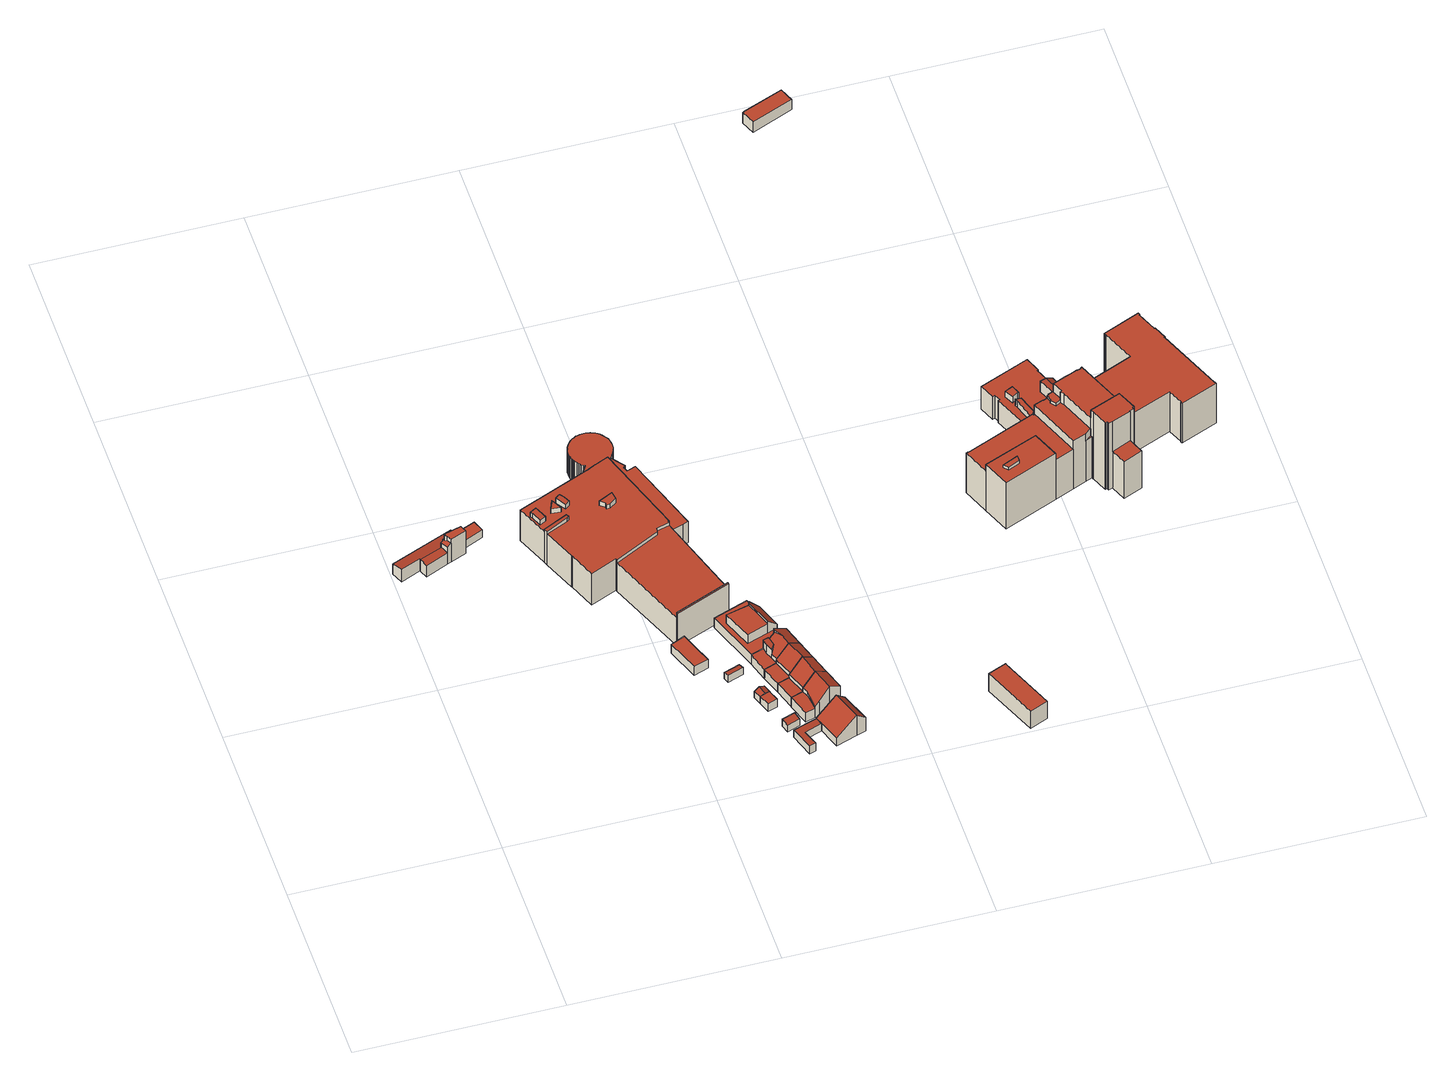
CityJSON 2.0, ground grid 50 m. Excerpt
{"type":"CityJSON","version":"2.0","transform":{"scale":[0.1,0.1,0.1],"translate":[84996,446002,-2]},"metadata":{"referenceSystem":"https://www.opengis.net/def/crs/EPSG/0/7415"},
"CityObjects":{
"building1":{"type":"Building","attributes":{"b3_dak_type":"slanted","b3_h_dak_50p":3.77,"b3_h_dak_70p":3.93,"b3_h_dak_max":7.67,"b3_h_dak_min":3.24,"b3_h_maaiveld":0.049,"b3_kas_warenhuis":false,"b3_mutatie_ahn3_ahn4":false,"b3_opp_buitenmuur":205.37,"b3_opp_dak_plat":8.52,"b3_opp_dak_schuin":69.82,"b3_opp_grond":76.1,"b3_opp_scheidingsmuur":0,"b3_reconstructie_onvolledig":false,"b3_rmse_lod12":1.18,"b3_rmse_lod13":0.589,"b3_rmse_lod22":0.181,"b3_val3dity_lod12":"[]","b3_val3dity_lod13":"[]","b3_val3dity_lod22":"[]","b3_volume_lod12":296.5,"b3_volume_lod13":341.65,"b3_volume_lod22":319.83,"geconstateerd":false,"oorspronkelijkbouwjaar":1959,"status":"Pand in gebruik"},"children":["building1-1"]},
"building1-1":{"type":"BuildingPart","parents":["building1"],"geometry":[{"type":"Solid","lod":"2.2","boundaries":[[[[0,1,2,3,4,5,6,7,8,9,10]],[[11,7,6,12]],[[13,5,4,14]],[[12,6,5,13]],[[15,3,2,16]],[[17,18,1,0,19]],[[20,21,19,22]],[[22,19,0,10,23]],[[24,25,18,17]],[[26,8,7,11]],[[14,4,3,15]],[[27,28,29,30,31]],[[28,9,8,26,32]],[[32,26,33,34]],[[34,33,35,29]],[[23,10,9,28,27]],[[31,30,36,37]],[[30,29,35,38,39]],[[39,38,25,24]],[[16,2,1,18]],[[40,41,21,20]],[[37,36,41,40]],[[34,29,28,32]],[[41,36,30,39,24,17,19,21]],[[25,15,16,18]],[[15,25,38,35,33,26,11,12,13,14]],[[37,40,20,22,23,27,31]]]],"semantics":{"surfaces":[{"type":"GroundSurface"},{"type":"WallSurface","on_footprint_edge":true},{"type":"WallSurface","on_footprint_edge":false},{"type":"RoofSurface"}],"values":[[0,1,1,1,1,1,2,1,2,1,1,2,1,2,2,1,2,2,2,1,2,2,3,3,3,3,3]]}}]},
"building2":{"type":"Building","attributes":{"b3_dak_type":"horizontal","b3_h_dak_50p":2.55,"b3_h_dak_70p":2.55,"b3_h_dak_max":2.65,"b3_h_dak_min":2.5,"b3_h_maaiveld":0.008,"b3_kas_warenhuis":false,"b3_mutatie_ahn3_ahn4":false,"b3_opp_buitenmuur":39.21,"b3_opp_dak_plat":13.92,"b3_opp_dak_schuin":0,"b3_opp_grond":14.13,"b3_opp_scheidingsmuur":0,"b3_reconstructie_onvolledig":false,"b3_rmse_lod12":0.0213,"b3_rmse_lod13":0.0213,"b3_rmse_lod22":0.0189,"b3_val3dity_lod12":"[]","b3_val3dity_lod13":"[]","b3_val3dity_lod22":"[]","b3_volume_lod12":35.92,"b3_volume_lod13":35.92,"b3_volume_lod22":35.94,"geconstateerd":false,"oorspronkelijkbouwjaar":1948,"status":"Pand in gebruik"},"children":["building2-1"]},
"building2-1":{"type":"BuildingPart","parents":["building2"],"geometry":[{"type":"Solid","lod":"2.2","boundaries":[[[[42,43,44,45,46,47]],[[48,46,45,49]],[[49,45,44,50]],[[50,44,43,51]],[[52,42,47,53]],[[53,47,46,48]],[[51,43,42,52]],[[51,52,53,48,49,50]]]],"semantics":{"surfaces":[{"type":"GroundSurface"},{"type":"WallSurface","on_footprint_edge":true},{"type":"RoofSurface"}],"values":[[0,1,1,1,1,1,1,2]]}}]},
"building3":{"type":"Building","attributes":{"b3_dak_type":"horizontal","b3_h_dak_50p":2.91,"b3_h_dak_70p":2.93,"b3_h_dak_max":3.01,"b3_h_dak_min":2.8,"b3_h_maaiveld":0.108,"b3_kas_warenhuis":false,"b3_mutatie_ahn3_ahn4":false,"b3_opp_buitenmuur":70.1,"b3_opp_dak_plat":33.23,"b3_opp_dak_schuin":0,"b3_opp_grond":33.23,"b3_opp_scheidingsmuur":0,"b3_reconstructie_onvolledig":false,"b3_rmse_lod12":0.0325,"b3_rmse_lod13":0.0325,"b3_rmse_lod22":0.029,"b3_val3dity_lod12":"[]","b3_val3dity_lod13":"[]","b3_val3dity_lod22":"[]","b3_volume_lod12":93.61,"b3_volume_lod13":93.61,"b3_volume_lod22":93.24,"geconstateerd":false,"oorspronkelijkbouwjaar":2019,"status":"Pand in gebruik"},"children":["building3-1"]},
"building3-1":{"type":"BuildingPart","parents":["building3"],"geometry":[{"type":"Solid","lod":"2.2","boundaries":[[[[54,55,56,57,58]],[[59,55,54,60]],[[61,56,55,59]],[[62,57,56,61]],[[60,54,58,63]],[[63,58,57,62]],[[63,62,61,59,60]]]],"semantics":{"surfaces":[{"type":"GroundSurface"},{"type":"WallSurface","on_footprint_edge":true},{"type":"RoofSurface"}],"values":[[0,1,1,1,1,1,2]]}}]},
"building4":{"type":"Building","attributes":{"b3_bag_bag_overlap":0,"b3_dak_type":"multiple horizontal","b3_h_dak_50p":10.09,"b3_h_dak_70p":10.31,"b3_h_dak_max":12.54,"b3_h_dak_min":3.19,"b3_h_maaiveld":0.058,"b3_kas_warenhuis":false,"b3_mutatie_ahn3_ahn4":false,"b3_opp_buitenmuur":1253,"b3_opp_dak_plat":1185.42,"b3_opp_dak_schuin":9.39,"b3_opp_grond":1168.01,"b3_opp_scheidingsmuur":512.96,"b3_reconstructie_onvolledig":false,"b3_rmse_lod12":1.55,"b3_rmse_lod13":0.625,"b3_rmse_lod22":0.226,"b3_val3dity_lod12":"[]","b3_val3dity_lod13":"[]","b3_val3dity_lod22":"[]","b3_volume_lod12":11972.54,"b3_volume_lod13":11292.28,"b3_volume_lod22":10917.44,"geconstateerd":false,"oorspronkelijkbouwjaar":1998,"status":"Pand in gebruik"},"children":["building4-1"]},
"building4-1":{"type":"BuildingPart","parents":["building4"],"geometry":[{"type":"Solid","lod":"2.2","boundaries":[[[[64,65,66,67,68,69,70,71,72,73,74,75,76,77,78,79,80,81,82,83,84,85,86,87,88,89,90,91,92,93,94,95,96,97,98,99,100,101,102,103,104,105,106,107,108,109,110,111,112,113,114,115,116,117,118,119,120,121,122,123,124,125,126,127,128,129,130,131,132,133,134,135,136,137,138,139,140,141,142,143,144,145,146,147,148,149,150,151,152,153,154,155,156,157,158,159]],[[160,161,162,163]],[[164,80,79,165]],[[166,81,80,164]],[[167,142,141,168]],[[169,139,138,170]],[[170,138,137,171]],[[171,137,136,172]],[[173,128,127,174]],[[161,135,134,175]],[[172,136,135,161,160]],[[175,134,133,176]],[[177,131,130,178]],[[179,132,131,177]],[[180,129,128,173]],[[178,130,129,180]],[[181,120,119,182]],[[174,127,126,183]],[[184,125,124,185]],[[183,126,125,184]],[[186,78,77,187]],[[188,123,122,189]],[[189,122,121,190]],[[182,119,118,191]],[[191,118,117,192]],[[192,117,116,193]],[[193,116,115,194]],[[194,115,114,195]],[[195,114,113,196]],[[196,113,112,197]],[[197,112,111,198]],[[198,111,110,199]],[[199,110,109,200]],[[200,109,108,201]],[[202,107,106,203]],[[201,108,107,202]],[[204,104,103,205]],[[206,105,104,204]],[[203,106,105,206]],[[205,103,102,207]],[[207,102,101,208]],[[208,101,100,209]],[[209,100,99,210]],[[211,97,96,212]],[[212,96,95,213]],[[213,95,94,214]],[[210,99,98,215]],[[216,93,92,217]],[[214,94,93,216]],[[215,98,97,211]],[[218,91,90,219]],[[220,89,88,221]],[[219,90,89,220]],[[221,88,87,222]],[[222,87,86,223]],[[223,86,85,224]],[[217,92,91,218]],[[224,85,84,225]],[[225,84,83,226]],[[226,83,82,227]],[[227,82,81,166]],[[165,79,78,186]],[[228,74,73,229]],[[230,75,74,228]],[[229,73,72,231]],[[231,72,71,232]],[[232,71,70,233]],[[233,70,69,234]],[[235,66,65,236]],[[234,69,68,237]],[[238,67,66,235]],[[239,240,241,242]],[[243,244,245,246]],[[247,155,154,248]],[[249,156,155,247]],[[248,154,153,250]],[[250,153,152,251]],[[252,149,148,253]],[[254,255,150,149,252]],[[256,257,255,254]],[[168,141,140,258]],[[258,140,139,169]],[[253,148,147,257,256]],[[259,249,260,261]],[[176,133,132,179]],[[262,263,264,265]],[[266,267,268,269]],[[270,271,267,266]],[[272,273,271,270]],[[274,275,244,243]],[[276,158,157,277]],[[278,279,280,281]],[[246,245,282,283]],[[284,151,150,255]],[[251,152,151,284,285]],[[285,284,286,287]],[[288,277,157,156,249,259]],[[237,68,67,238]],[[289,290,279,278]],[[291,292,290,289]],[[293,294,295,296]],[[297,298,299,300]],[[300,299,263,262]],[[242,241,294,293]],[[283,282,277,288]],[[301,143,142,167]],[[302,303,292,291]],[[257,147,146,304]],[[305,306,304,307]],[[307,304,146,145,308]],[[287,286,306,305]],[[309,310,311,312]],[[313,314,310,309]],[[312,311,314,313]],[[261,260,275,274]],[[281,280,315,316]],[[316,315,303,302]],[[240,144,143,301]],[[308,145,144,240,239]],[[317,318,64,159,319]],[[320,321,318,317]],[[296,295,322,323]],[[323,322,321,320]],[[324,325,326,327]],[[265,264,325,324]],[[327,326,298,297]],[[185,124,123,188]],[[163,162,190,328]],[[328,190,121,120,181]],[[329,330,273,272]],[[331,332,330,329]],[[269,268,332,331]],[[187,77,76,333]],[[333,76,75,230]],[[236,65,64,318]],[[319,159,158,276]],[[253,256,254,252]],[[306,286,284,255,257,304]],[[312,313,309]],[[261,274,243,246,283,288,259]],[[316,302,291,289,278,281]],[[327,297,300,262,265,324]],[[190,162,161,175,176,179,177,178,180,173,174,183,184,185,188,189]],[[269,331,329,272,270,266]],[[236,318,321,322,295,294,241,240,301,167,168,258,169,170,171,172,160,163,328,181,182,191,192,193,194,195,196,197,198,199,200,201,202,203,206,204,205,207,208,209,210,215,211,212,213,214,216,217,218,219,220,221,222,223,224,225,226,227,166,164,165,186,187,333,230,228,229,231,232,233,234,237,238,235]],[[319,276,277,282,245,244,275,260,249,247,248,250,251,285,287,305,307,308,239,242,293,296,323,320,317],[268,267,271,273,330,332],[303,315,280,279,290,292],[314,311,310],[298,326,325,264,263,299]]]],"semantics":{"surfaces":[{"type":"GroundSurface"},{"type":"WallSurface","on_footprint_edge":false},{"type":"WallSurface","on_footprint_edge":true},{"type":"RoofSurface"}],"values":[[0,1,2,2,2,2,2,2,2,2,2,2,2,2,2,2,2,2,2,2,2,2,2,2,2,2,2,2,2,2,2,2,2,2,2,2,2,2,2,2,2,2,2,2,2,2,2,2,2,2,2,2,2,2,2,2,2,2,2,2,2,2,2,2,2,2,2,2,2,2,2,1,1,2,2,2,2,2,2,1,2,2,2,1,2,1,1,1,1,1,2,1,1,2,2,1,2,2,1,1,1,1,1,1,1,2,1,2,1,2,1,1,1,1,1,1,1,2,2,2,1,1,1,1,1,1,2,1,2,1,1,1,2,2,2,2,3,3,3,3,3,3,3,3,3,3]]}}]},
"building5":{"type":"Building","attributes":{"b3_dak_type":"horizontal","b3_h_dak_50p":2.06,"b3_h_dak_70p":2.1,"b3_h_dak_max":2.18,"b3_h_dak_min":1.9,"b3_h_maaiveld":-0.074,"b3_kas_warenhuis":false,"b3_mutatie_ahn3_ahn4":false,"b3_opp_buitenmuur":23.88,"b3_opp_dak_plat":0,"b3_opp_dak_schuin":6.26,"b3_opp_grond":6.19,"b3_opp_scheidingsmuur":0,"b3_reconstructie_onvolledig":false,"b3_rmse_lod12":0.0812,"b3_rmse_lod13":0.0812,"b3_rmse_lod22":0.0199,"b3_val3dity_lod12":"[]","b3_val3dity_lod13":"[]","b3_val3dity_lod22":"[]","b3_volume_lod12":13.4,"b3_volume_lod13":13.4,"b3_volume_lod22":13.14,"geconstateerd":false,"oorspronkelijkbouwjaar":1987,"status":"Pand in gebruik"},"children":["building5-1"]},
"building5-1":{"type":"BuildingPart","parents":["building5"],"geometry":[{"type":"Solid","lod":"2.2","boundaries":[[[[334,335,336,337]],[[338,335,334,339]],[[339,334,337,340]],[[341,336,335,338]],[[340,337,336,341]],[[340,341,338,339]]]],"semantics":{"surfaces":[{"type":"GroundSurface"},{"type":"WallSurface","on_footprint_edge":true},{"type":"RoofSurface"}],"values":[[0,1,1,1,1,2]]}}]},
"building6":{"type":"Building","attributes":{"b3_bag_bag_overlap":0,"b3_dak_type":"horizontal","b3_h_dak_50p":2.32,"b3_h_dak_70p":2.34,"b3_h_dak_max":2.44,"b3_h_dak_min":2.21,"b3_h_maaiveld":-0.107,"b3_kas_warenhuis":false,"b3_mutatie_ahn3_ahn4":false,"b3_opp_buitenmuur":20.54,"b3_opp_dak_plat":7.29,"b3_opp_dak_schuin":0,"b3_opp_grond":7.28,"b3_opp_scheidingsmuur":5.79,"b3_reconstructie_onvolledig":false,"b3_rmse_lod12":0.0499,"b3_rmse_lod13":0.0499,"b3_rmse_lod22":0.0301,"b3_val3dity_lod12":"[]","b3_val3dity_lod13":"[]","b3_val3dity_lod22":"[]","b3_volume_lod12":17.86,"b3_volume_lod13":17.86,"b3_volume_lod22":17.71,"geconstateerd":false,"oorspronkelijkbouwjaar":2009,"status":"Pand in gebruik"},"children":["building6-1"]},
"building6-1":{"type":"BuildingPart","parents":["building6"],"geometry":[{"type":"Solid","lod":"2.2","boundaries":[[[[342,343,344,345]],[[346,343,342,347]],[[347,342,345,348]],[[349,344,343,346]],[[348,345,344,349]],[[348,349,346,347]]]],"semantics":{"surfaces":[{"type":"GroundSurface"},{"type":"WallSurface","on_footprint_edge":true},{"type":"RoofSurface"}],"values":[[0,1,1,1,1,2]]}}]},
"building7":{"type":"Building","attributes":{"b3_bag_bag_overlap":0,"b3_dak_type":"slanted","b3_h_dak_50p":2.27,"b3_h_dak_70p":2.44,"b3_h_dak_max":2.67,"b3_h_dak_min":1.93,"b3_h_maaiveld":-0.102,"b3_kas_warenhuis":false,"b3_mutatie_ahn3_ahn4":false,"b3_opp_buitenmuur":16.81,"b3_opp_dak_plat":0,"b3_opp_dak_schuin":7.16,"b3_opp_grond":6.41,"b3_opp_scheidingsmuur":5.79,"b3_reconstructie_onvolledig":false,"b3_rmse_lod12":0.225,"b3_rmse_lod13":0.225,"b3_rmse_lod22":0.0465,"b3_val3dity_lod12":"[]","b3_val3dity_lod13":"[]","b3_val3dity_lod22":"[]","b3_volume_lod12":16.02,"b3_volume_lod13":16.02,"b3_volume_lod22":15.25,"geconstateerd":false,"oorspronkelijkbouwjaar":2009,"status":"Pand in gebruik"},"children":["building7-1"]},
"building7-1":{"type":"BuildingPart","parents":["building7"],"geometry":[{"type":"Solid","lod":"2.2","boundaries":[[[[344,350,351,352,353,354]],[[355,352,351,356]],[[357,353,352,355]],[[358,350,344,359]],[[359,344,354,360]],[[360,354,353,357]],[[356,351,350,358]],[[360,357,355,356]],[[356,358,359,360]]]],"semantics":{"surfaces":[{"type":"GroundSurface"},{"type":"WallSurface","on_footprint_edge":true},{"type":"RoofSurface"}],"values":[[0,1,1,1,1,1,1,2,2]]}}]},
"building8":{"type":"Building","attributes":{"b3_dak_type":"horizontal","b3_h_dak_50p":2.11,"b3_h_dak_70p":2.14,"b3_h_dak_max":2.21,"b3_h_dak_min":1.99,"b3_h_maaiveld":-0.134,"b3_kas_warenhuis":false,"b3_mutatie_ahn3_ahn4":false,"b3_opp_buitenmuur":24.23,"b3_opp_dak_plat":0,"b3_opp_dak_schuin":6.95,"b3_opp_grond":6.93,"b3_opp_scheidingsmuur":0,"b3_reconstructie_onvolledig":false,"b3_rmse_lod12":0.0517,"b3_rmse_lod13":0.0517,"b3_rmse_lod22":0.0207,"b3_val3dity_lod12":"[]","b3_val3dity_lod13":"[]","b3_val3dity_lod22":"[]","b3_volume_lod12":15.74,"b3_volume_lod13":15.74,"b3_volume_lod22":15.56,"geconstateerd":false,"oorspronkelijkbouwjaar":1994,"status":"Pand in gebruik"},"children":["building8-1"]},
"building8-1":{"type":"BuildingPart","parents":["building8"],"geometry":[{"type":"Solid","lod":"2.2","boundaries":[[[[361,362,363,364]],[[365,362,361,366]],[[366,361,364,367]],[[368,363,362,365]],[[367,364,363,368]],[[367,368,365,366]]]],"semantics":{"surfaces":[{"type":"GroundSurface"},{"type":"WallSurface","on_footprint_edge":true},{"type":"RoofSurface"}],"values":[[0,1,1,1,1,2]]}}]},
"building9":{"type":"Building","attributes":{"b3_bag_bag_overlap":0,"b3_dak_type":"horizontal","b3_h_dak_50p":2.13,"b3_h_dak_70p":2.28,"b3_h_dak_max":2.49,"b3_h_dak_min":1.99,"b3_h_maaiveld":-0.173,"b3_kas_warenhuis":false,"b3_mutatie_ahn3_ahn4":false,"b3_opp_buitenmuur":54.25,"b3_opp_dak_plat":0,"b3_opp_dak_schuin":25.83,"b3_opp_grond":19.65,"b3_opp_scheidingsmuur":4.72,"b3_reconstructie_onvolledig":false,"b3_rmse_lod12":0.16,"b3_rmse_lod13":0.16,"b3_rmse_lod22":0.0704,"b3_val3dity_lod12":"[]","b3_val3dity_lod13":"[]","b3_val3dity_lod22":"[]","b3_volume_lod12":48.1,"b3_volume_lod13":48.1,"b3_volume_lod22":46.34,"geconstateerd":false,"oorspronkelijkbouwjaar":1983,"status":"Pand in gebruik"},"children":["building9-1"]},
"building9-1":{"type":"BuildingPart","parents":["building9"],"geometry":[{"type":"Solid","lod":"2.2","boundaries":[[[[369,370,371,372,373,374]],[[375,372,371,376]],[[377,373,372,375]],[[378,370,369,379]],[[376,371,370,378]],[[379,369,374,380]],[[380,374,373,377]],[[380,377,375,376,378,379]]]],"semantics":{"surfaces":[{"type":"GroundSurface"},{"type":"WallSurface","on_footprint_edge":true},{"type":"RoofSurface"}],"values":[[0,1,1,1,1,1,1,2]]}}]},
"building10":{"type":"Building","attributes":{"b3_bag_bag_overlap":0,"b3_bouwlagen":2,"b3_dak_type":"slanted","b3_h_dak_50p":3.1,"b3_h_dak_70p":5.74,"b3_h_dak_max":6.6,"b3_h_dak_min":2.69,"b3_h_maaiveld":-0.06,"b3_kas_warenhuis":false,"b3_mutatie_ahn3_ahn4":false,"b3_opp_buitenmuur":193.06,"b3_opp_dak_plat":179.21,"b3_opp_dak_schuin":26.99,"b3_opp_grond":130.55,"b3_opp_scheidingsmuur":26.94,"b3_reconstructie_onvolledig":false,"b3_rmse_lod12":2.06,"b3_rmse_lod13":2.06,"b3_rmse_lod22":0.091,"b3_val3dity_lod12":"[]","b3_val3dity_lod13":"[]","b3_val3dity_lod22":"[]","b3_volume_lod12":757.73,"b3_volume_lod13":757.73,"b3_volume_lod22":552.54,"geconstateerd":false,"oorspronkelijkbouwjaar":1921,"status":"Pand in gebruik"},"children":["building10-1"]},
"building10-1":{"type":"BuildingPart","parents":["building10"],"geometry":[{"type":"Solid","lod":"2.2","boundaries":[[[[381,382,383,384,385,386,387,388,389]],[[390,388,387,391]],[[392,389,388,390]],[[393,394,395,396]],[[396,395,397,398]],[[391,387,386,399]],[[399,386,385,400]],[[400,385,384,401]],[[402,403,404,405,406]],[[401,384,383,405]],[[407,381,389,392]],[[406,405,383,382,408]],[[408,382,381,407,409]],[[410,411,394,393,412]],[[413,414,411,410]],[[398,397,404,403]],[[412,393,403,402]],[[409,407,414,413]],[[409,413,410,412,402,406,408]],[[403,393,396,398]],[[414,407,392,390,391,399,400,401,405,404,397,395,394,411]]]],"semantics":{"surfaces":[{"type":"GroundSurface"},{"type":"WallSurface","on_footprint_edge":true},{"type":"WallSurface","on_footprint_edge":false},{"type":"RoofSurface"}],"values":[[0,1,1,2,2,1,1,1,2,1,1,1,1,2,2,2,2,2,3,3,3]]}}]},
"building11":{"type":"Building","attributes":{"b3_bag_bag_overlap":0,"b3_bouwlagen":2,"b3_dak_type":"slanted","b3_h_dak_50p":5.48,"b3_h_dak_70p":6.04,"b3_h_dak_max":7.43,"b3_h_dak_min":2.71,"b3_h_maaiveld":-0.128,"b3_kas_warenhuis":false,"b3_mutatie_ahn3_ahn4":false,"b3_opp_buitenmuur":83.69,"b3_opp_dak_plat":17.47,"b3_opp_dak_schuin":42,"b3_opp_grond":51.29,"b3_opp_scheidingsmuur":75.29,"b3_reconstructie_onvolledig":false,"b3_rmse_lod12":2.14,"b3_rmse_lod13":0.721,"b3_rmse_lod22":0.147,"b3_val3dity_lod12":"[]","b3_val3dity_lod13":"[]","b3_val3dity_lod22":"[]","b3_volume_lod12":322.26,"b3_volume_lod13":275.97,"b3_volume_lod22":261.89,"geconstateerd":false,"oorspronkelijkbouwjaar":1908,"status":"Pand in gebruik"},"children":["building11-1"]},
"building11-1":{"type":"BuildingPart","parents":["building11"],"geometry":[{"type":"Solid","lod":"2.2","boundaries":[[[[415,416,417,418,419,420,385,421,422]],[[423,420,419,424]],[[425,426,427,428]],[[426,421,385,429]],[[430,431,422,421,426,425]],[[429,385,420,423]],[[432,417,416,433]],[[434,418,417,432]],[[435,424,419,418,434]],[[436,437,424,435]],[[438,439,440]],[[441,442,431,430]],[[443,415,422,431]],[[433,416,415,443,444]],[[444,443,445,439,438]],[[439,445,442,441]],[[428,427,437,436,446]],[[446,436,447]],[[442,445,443,431]],[[440,434,432,433,444,438]],[[437,427,426,429,423,424]],[[446,447,441,430,425,428]],[[447,436,435,434,440,439,441]]]],"semantics":{"surfaces":[{"type":"GroundSurface"},{"type":"WallSurface","on_footprint_edge":true},{"type":"WallSurface","on_footprint_edge":false},{"type":"RoofSurface"}],"values":[[0,1,2,1,1,1,1,1,1,2,2,2,1,1,2,2,2,2,3,3,3,3,3]]}}]},
"building12":{"type":"Building","attributes":{"b3_bag_bag_overlap":0,"b3_bouwlagen":2,"b3_dak_type":"slanted","b3_h_dak_50p":5.36,"b3_h_dak_70p":6.2,"b3_h_dak_max":7.47,"b3_h_dak_min":2.66,"b3_h_maaiveld":-0.107,"b3_kas_warenhuis":false,"b3_mutatie_ahn3_ahn4":false,"b3_opp_buitenmuur":51.5,"b3_opp_dak_plat":17.09,"b3_opp_dak_schuin":42.85,"b3_opp_grond":50.08,"b3_opp_scheidingsmuur":96.48,"b3_reconstructie_onvolledig":false,"b3_rmse_lod12":2.1,"b3_rmse_lod13":0.683,"b3_rmse_lod22":0.123,"b3_val3dity_lod12":"[]","b3_val3dity_lod13":"[]","b3_val3dity_lod22":"[]","b3_volume_lod12":316.42,"b3_volume_lod13":270.39,"b3_volume_lod22":253.48,"geconstateerd":false,"oorspronkelijkbouwjaar":1908,"status":"Pand in gebruik"},"children":["building12-1"]},
"building12-1":{"type":"BuildingPart","parents":["building12"],"geometry":[{"type":"Solid","lod":"2.2","boundaries":[[[[448,449,420,450,418,417,451,452]],[[453,449,448,454]],[[455,456,454,457]],[[456,450,420,423]],[[434,418,450,456,455]],[[423,420,449,453]],[[458,451,417,432]],[[457,454,448,452,459]],[[432,417,418,434]],[[459,452,451,458]],[[423,453,454,456]],[[459,434,455,457]],[[459,458,432,434]]]],"semantics":{"surfaces":[{"type":"GroundSurface"},{"type":"WallSurface","on_footprint_edge":true},{"type":"WallSurface","on_footprint_edge":false},{"type":"RoofSurface"}],"values":[[0,1,2,1,1,1,1,1,1,1,3,3,3]]}}]},
"building13":{"type":"Building","attributes":{"b3_bag_bag_overlap":0,"b3_bouwlagen":2,"b3_dak_type":"slanted","b3_h_dak_50p":5.57,"b3_h_dak_70p":6.18,"b3_h_dak_max":7.45,"b3_h_dak_min":2.7,"b3_h_maaiveld":-0.142,"b3_kas_warenhuis":false,"b3_mutatie_ahn3_ahn4":false,"b3_opp_buitenmuur":51.14,"b3_opp_dak_plat":16.45,"b3_opp_dak_schuin":43.72,"b3_opp_grond":50.02,"b3_opp_scheidingsmuur":96.63,"b3_reconstructie_onvolledig":false,"b3_rmse_lod12":2.18,"b3_rmse_lod13":0.689,"b3_rmse_lod22":0.138,"b3_val3dity_lod12":"[]","b3_val3dity_lod13":"[]","b3_val3dity_lod22":"[]","b3_volume_lod12":318.92,"b3_volume_lod13":274.25,"b3_volume_lod22":254.26,"geconstateerd":false,"oorspronkelijkbouwjaar":1908,"status":"Pand in gebruik"},"children":["building13-1"]},
"building13-1":{"type":"BuildingPart","parents":["building13"],"geometry":[{"type":"Solid","lod":"2.2","boundaries":[[[[460,451,461,462,463,464,449,465]],[[466,462,461,467]],[[468,469,463,462,466]],[[470,464,463,469]],[[453,449,464,470]],[[471,465,449,453]],[[472,471,469,468]],[[473,460,465,471,472]],[[467,461,451,458]],[[458,451,460,473]],[[469,471,453,470]],[[466,473,472,468]],[[473,466,467,458]]]],"semantics":{"surfaces":[{"type":"GroundSurface"},{"type":"WallSurface","on_footprint_edge":true},{"type":"WallSurface","on_footprint_edge":false},{"type":"RoofSurface"}],"values":[[0,1,1,1,1,1,2,1,1,1,3,3,3]]}}]},
"building14":{"type":"Building","attributes":{"b3_bag_bag_overlap":0,"b3_bouwlagen":2,"b3_dak_type":"slanted","b3_h_dak_50p":5.39,"b3_h_dak_70p":6.13,"b3_h_dak_max":8.09,"b3_h_dak_min":2.69,"b3_h_maaiveld":-0.236,"b3_kas_warenhuis":false,"b3_mutatie_ahn3_ahn4":false,"b3_opp_buitenmuur":104.56,"b3_opp_dak_plat":17.42,"b3_opp_dak_schuin":45.02,"b3_opp_grond":54.2,"b3_opp_scheidingsmuur":48.49,"b3_reconstructie_onvolledig":false,"b3_rmse_lod12":2.15,"b3_rmse_lod13":0.733,"b3_rmse_lod22":0.119,"b3_val3dity_lod12":"[]","b3_val3dity_lod13":"[]","b3_val3dity_lod22":"[]","b3_volume_lod12":348.52,"b3_volume_lod13":302.1,"b3_volume_lod22":278.89,"geconstateerd":false,"oorspronkelijkbouwjaar":1908,"status":"Pand in gebruik"},"children":["building14-1"]},
"building14-1":{"type":"BuildingPart","parents":["building14"],"geometry":[{"type":"Solid","lod":"2.2","boundaries":[[[[474,475,476,477,478,479,480,481,482]],[[483,484,479,478,485]],[[486,480,479,484]],[[487,488,484,483]],[[489,482,481,470]],[[490,489,488,487]],[[467,475,474,491]],[[492,476,475,467]],[[470,481,480,486]],[[493,477,476,492]],[[491,474,482,489,490]],[[485,478,477,493]],[[470,486,484,488,489]],[[493,492,467,491]],[[485,493,491,490,487,483]]]],"semantics":{"surfaces":[{"type":"GroundSurface"},{"type":"WallSurface","on_footprint_edge":true},{"type":"WallSurface","on_footprint_edge":false},{"type":"RoofSurface"}],"values":[[0,1,1,2,1,2,1,1,1,1,1,1,3,3,3]]}}]},
"building15":{"type":"Building","attributes":{"b3_bag_bag_overlap":0,"b3_bouwlagen":2,"b3_dak_type":"slanted","b3_h_dak_50p":4.62,"b3_h_dak_70p":5.38,"b3_h_dak_max":6.59,"b3_h_dak_min":2.24,"b3_h_maaiveld":-0.225,"b3_kas_warenhuis":false,"b3_mutatie_ahn3_ahn4":false,"b3_opp_buitenmuur":122.5,"b3_opp_dak_plat":0,"b3_opp_dak_schuin":78.32,"b3_opp_grond":61.47,"b3_opp_scheidingsmuur":4.72,"b3_reconstructie_onvolledig":false,"b3_rmse_lod12":1.4,"b3_rmse_lod13":1.4,"b3_rmse_lod22":0.15,"b3_val3dity_lod12":"[]","b3_val3dity_lod13":"[]","b3_val3dity_lod22":"[]","b3_volume_lod12":343.14,"b3_volume_lod13":343.14,"b3_volume_lod22":291.74,"geconstateerd":false,"oorspronkelijkbouwjaar":1921,"status":"Pand in gebruik"},"children":["building15-1"]},
"building15-1":{"type":"BuildingPart","parents":["building15"],"geometry":[{"type":"Solid","lod":"2.2","boundaries":[[[[494,495,496,497,498,371]],[[499,495,494,500]],[[501,498,497,502]],[[503,496,495,499]],[[502,497,496,503]],[[500,494,371,504]],[[504,371,498,501]],[[502,503,499,500]],[[504,501,502,500]]]],"semantics":{"surfaces":[{"type":"GroundSurface"},{"type":"WallSurface","on_footprint_edge":true},{"type":"RoofSurface"}],"values":[[0,1,1,1,1,1,1,2,2]]}}]},
"building16":{"type":"Building","attributes":{"b3_dak_type":"horizontal","b3_h_dak_50p":4.51,"b3_h_dak_70p":4.53,"b3_h_dak_max":4.81,"b3_h_dak_min":4.25,"b3_h_maaiveld":-1.07,"b3_kas_warenhuis":false,"b3_mutatie_ahn3_ahn4":false,"b3_opp_buitenmuur":219.27,"b3_opp_dak_plat":71.21,"b3_opp_dak_schuin":0,"b3_opp_grond":71.21,"b3_opp_scheidingsmuur":0,"b3_reconstructie_onvolledig":false,"b3_rmse_lod12":0.0336,"b3_rmse_lod13":0.0336,"b3_rmse_lod22":0.0334,"b3_val3dity_lod12":"[]","b3_val3dity_lod13":"[]","b3_val3dity_lod22":"[]","b3_volume_lod12":397.96,"b3_volume_lod13":397.96,"b3_volume_lod22":397.74,"geconstateerd":false,"oorspronkelijkbouwjaar":1985,"status":"Pand in gebruik"},"children":["building16-1"]},
"building16-1":{"type":"BuildingPart","parents":["building16"],"geometry":[{"type":"Solid","lod":"2.2","boundaries":[[[[505,506,507,508,509]],[[510,509,508,511]],[[511,508,507,512]],[[512,507,506,513]],[[514,505,509,510]],[[513,506,505,514]],[[513,514,510,511,512]]]],"semantics":{"surfaces":[{"type":"GroundSurface"},{"type":"WallSurface","on_footprint_edge":true},{"type":"RoofSurface"}],"values":[[0,1,1,1,1,1,2]]}}]},
"building17":{"type":"Building","attributes":{"b3_dak_type":"horizontal","b3_h_dak_50p":2.48,"b3_h_dak_70p":2.51,"b3_h_dak_max":2.72,"b3_h_dak_min":2.36,"b3_h_maaiveld":-0.802,"b3_kas_warenhuis":false,"b3_mutatie_ahn3_ahn4":false,"b3_opp_buitenmuur":97.69,"b3_opp_dak_plat":41.52,"b3_opp_dak_schuin":0,"b3_opp_grond":42.02,"b3_opp_scheidingsmuur":0,"b3_reconstructie_onvolledig":false,"b3_rmse_lod12":0.0709,"b3_rmse_lod13":0.0709,"b3_rmse_lod22":0.0461,"b3_val3dity_lod12":"[]","b3_val3dity_lod13":"[]","b3_val3dity_lod22":"[]","b3_volume_lod12":139.19,"b3_volume_lod13":139.19,"b3_volume_lod22":138.16,"geconstateerd":false,"oorspronkelijkbouwjaar":1957,"status":"Pand in gebruik"},"children":["building17-1"]},
"building17-1":{"type":"BuildingPart","parents":["building17"],"geometry":[{"type":"Solid","lod":"2.2","boundaries":[[[[515,516,517,518,519,520]],[[521,519,518,522]],[[523,516,515,524]],[[525,517,516,523]],[[522,518,517,525]],[[526,520,519,521]],[[524,515,520,526]],[[524,526,521,522,525,523]]]],"semantics":{"surfaces":[{"type":"GroundSurface"},{"type":"WallSurface","on_footprint_edge":true},{"type":"RoofSurface"}],"values":[[0,1,1,1,1,1,1,2]]}}]},
"building18":{"type":"Building","attributes":{"b3_dak_type":"multiple horizontal","b3_h_dak_50p":12.53,"b3_h_dak_70p":12.71,"b3_h_dak_max":21.46,"b3_h_dak_min":2.61,"b3_h_maaiveld":-0.406,"b3_kas_warenhuis":false,"b3_mutatie_ahn3_ahn4":false,"b3_opp_buitenmuur":3421.1,"b3_opp_dak_plat":1208.13,"b3_opp_dak_schuin":20.71,"b3_opp_grond":1218.72,"b3_opp_scheidingsmuur":0,"b3_reconstructie_onvolledig":false,"b3_rmse_lod12":3.64,"b3_rmse_lod13":1.07,"b3_rmse_lod22":0.332,"b3_val3dity_lod12":"[]","b3_val3dity_lod13":"[]","b3_val3dity_lod22":"[]","b3_volume_lod12":15952.27,"b3_volume_lod13":16115.59,"b3_volume_lod22":15998.14,"geconstateerd":false,"oorspronkelijkbouwjaar":1951,"status":"Pand in gebruik"},"children":["building18-1"]},
"building18-1":{"type":"BuildingPart","parents":["building18"],"geometry":[{"type":"Solid","lod":"2.2","boundaries":[[[[527,528,529,530,531,532,533,534,535,536,537,538,539,540,541,542,543,544,545,546,547,548,549,550,551,552,553,554,555,556,557,558,559,560,561,562,563,564,565,566,567,568,569,570,571,572,573,574,575,576,577,578,579,580,581,582,583,584,585,586,587,588,589,590,591,592,593,594]],[[595,566,565,596]],[[597,548,547,598]],[[599,600,601,602]],[[598,547,546,603]],[[604,587,586,605,606]],[[607,537,536,608]],[[609,540,539,610,611]],[[608,536,535,612]],[[613,541,540,609]],[[614,534,533,615]],[[616,532,531,617]],[[615,533,532,616]],[[602,601,618,619,620,621,622]],[[623,590,589,624]],[[625,571,570,626]],[[626,570,569,627]],[[628,576,575,629,630]],[[631,577,576,628]],[[632,633,634,635,636,637]],[[638,639,640,641]],[[642,643,644,645]],[[627,569,568,646,647]],[[596,565,564,648]],[[649,561,560,650]],[[651,562,561,649]],[[646,568,567,652]],[[648,564,563,653]],[[653,563,562,651]],[[654,553,552,655]],[[655,552,551,656]],[[656,551,550,657]],[[658,659,660,661]],[[661,660,554,553,654]],[[657,550,549,662]],[[663,559,558,659,658]],[[629,575,574,664]],[[664,574,573,665]],[[666,667,572,571,625]],[[630,629,667,666]],[[665,573,572,667]],[[668,669,670,671]],[[669,538,537,607]],[[672,673,643,642]],[[674,675,543,542,676]],[[603,546,545,677]],[[637,636,581,580,678]],[[679,680,681,682]],[[678,580,579,683]],[[684,578,577,631]],[[683,579,578,684]],[[605,586,585,685]],[[624,589,588,681]],[[682,681,588,587,604]],[[686,687,688,689]],[[690,691,687,686]],[[671,670,692,693]],[[693,692,618,601]],[[611,610,600,599]],[[610,539,538,669,668]],[[662,549,548,597]],[[694,695,685,696]],[[697,698,699,700]],[[701,700,699,702,703]],[[704,705,706,707]],[[676,542,541,613]],[[708,709,710,711]],[[712,713,711,714]],[[652,567,566,595]],[[641,640,695,694]],[[696,685,585,584,705,704]],[[715,593,592,716]],[[606,605,680,679]],[[717,718,719,720]],[[612,535,534,614]],[[721,557,556,722]],[[650,560,559,663]],[[723,555,554,660]],[[722,556,555,723]],[[659,558,557,721]],[[724,725,726,727]],[[728,729,633,632]],[[703,702,634,633]],[[730,731,718,717]],[[732,530,529,733]],[[733,529,528,734]],[[735,583,582,736]],[[736,582,581,636]],[[714,711,710,737,738]],[[739,740,741,742,743]],[[744,745,639,638]],[[746,747,745,744]],[[729,748,675,674]],[[749,750,751,752]],[[622,621,750,749]],[[753,544,543,675]],[[754,591,590,623]],[[716,592,591,754]],[[755,756,698,697]],[[617,531,530,732]],[[727,726,757,758]],[[720,719,759,760]],[[761,762,731,730]],[[760,759,763,764]],[[764,763,762,761]],[[705,584,583,735]],[[707,706,635,634]],[[765,766,691,690]],[[689,688,766,765]],[[767,594,593,715]],[[768,769,770,771]],[[772,773,769,768,774]],[[775,776,747,746,777]],[[743,742,776,775]],[[777,746,778,779]],[[779,778,756,755]],[[752,751,700,701]],[[677,545,544,753]],[[774,768,713,712]],[[738,737,527,594,767]],[[621,620,740,739]],[[734,528,527,737]],[[780,781,709,708]],[[782,783,773,772]],[[784,785,781,780]],[[771,770,673,672]],[[786,782,741,740]],[[620,619,787,788]],[[788,787,783,782,786]],[[758,757,785,784]],[[789,790,725,724]],[[645,644,790,789]],[[647,646,748,729,728]],[[665,667,629,664]],[[671,600,610,668]],[[600,671,693,601]],[[606,679,682,604],[688,687,691,766]],[[659,721,722,723,660]],[[764,761,730,717,720,760]],[[635,706,705,735,736,636]],[[689,765,690,686]],[[756,778,746,744,638,641,694,696,704,707,634,702,699,698]],[[752,701,703,633,729,674,676,613,609,611,599,602,622,749]],[[748,646,652,595,596,648,653,651,649,650,663,658,661,654,655,656,657,662,597,598,603,677,753,675]],[[621,739,743,775,777,779,755,697,700,751,750]],[[741,782,772,774,712,714,738,767,715,716,754,623,624,681,680,605,685,695,640,639,745,747,776,742]],[[788,786,740,620]],[[645,789,724,727,758,784,780,708,711,713,768,771,672,642]],[[790,644,643,673,770,769,773,783,787,619,618,692,670,669,607,608,612,614,615,616,617,732,733,734,737,710,709,781,785,757,726,725],[762,763,759,719,718,731]],[[647,728,632,637,678,683,684,631,628,630,666,625,626,627]]]],"semantics":{"surfaces":[{"type":"GroundSurface"},{"type":"WallSurface","on_footprint_edge":true},{"type":"WallSurface","on_footprint_edge":false},{"type":"RoofSurface"}],"values":[[0,1,1,2,1,1,1,1,1,1,1,1,1,2,1,1,1,1,1,2,2,2,1,1,1,1,1,1,1,1,1,1,2,1,1,1,1,1,1,2,1,2,1,2,1,1,1,2,1,1,1,1,1,1,2,2,2,2,2,1,1,2,2,2,2,1,2,2,1,2,1,1,2,2,1,1,1,1,1,1,2,2,2,2,1,1,1,1,2,2,2,2,2,2,2,1,1,1,2,1,2,2,2,2,2,1,2,2,2,1,2,2,2,2,2,2,2,1,2,1,2,1,2,2,2,2,2,2,2,2,2,2,2,3,3,3,3,3,3,3,3,3,3,3,3,3,3,3,3,3]]}}]}
},
"vertices":[
[138,855,20],[129,851,20],[73,827,20],[65,847,20],[63,850,20],[15,829,20],[3,857,20],[156,920,20],[165,901,20],[170,887,20],[177,871,20],[156,920,53],[3,857,54],[15,829,60],[63,850,59],[65,847,60],[73,827,56],[129,851,75],[129,851,57],[138,855,83],[132,866,95],[132,866,81],[138,855,94],[177,871,94],[120,868,73],[120,868,60],[165,901,57],[170,887,94],[170,887,79],[127,874,78],[127,874,80],[127,874,95],[165,901,72],[125,876,59],[125,876,76],[127,874,60],[129,871,81],[129,871,95],[118,871,59],[118,871,73],[127,870,95],[127,870,79],
[172,914,20],[174,915,20],[173,917,20],[215,934,20],[226,906,20],[183,888,20],[226,906,46],[215,934,46],[173,917,45],[174,915,45],[172,914,45],[183,888,45],
[557,369,21],[528,449,21],[563,464,21],[575,430,21],[593,381,21],[528,449,49],[557,369,49],[563,464,49],[575,430,49],[593,381,49],
[487,949,21],[480,971,21],[481,974,21],[481,973,21],[490,988,21],[485,990,21],[482,993,21],[479,996,21],[476,999,21],[474,1002,21],[471,1006,21],[469,1010,21],[467,1014,21],[466,1018,21],[465,1022,21],[464,1026,21],[464,1030,21],[464,1034,21],[464,1038,21],[464,1042,21],[466,1047,21],[467,1052,21],[470,1057,21],[472,1061,21],[475,1065,21],[479,1069,21],[482,1072,21],[486,1075,21],[491,1077,21],[495,1080,21],[500,1081,21],[505,1082,21],[510,1083,21],[514,1083,21],[519,1083,21],[524,1082,21],[529,1081,21],[534,1079,21],[539,1077,21],[544,1074,21],[548,1071,21],[552,1066,21],[556,1061,21],[559,1057,21],[562,1052,21],[564,1046,21],[564,1043,21],[565,1039,21],[565,1036,21],[566,1032,21],[565,1026,21],[565,1023,21],[564,1019,21],[562,1013,21],[560,1010,21],[559,1007,21],[555,1002,21],[556,1000,21],[563,979,21],[565,980,21],[567,980,21],[569,979,21],[571,979,21],[573,978,21],[575,976,21],[576,974,21],[577,972,21],[577,970,21],[577,968,21],[577,966,21],[576,964,21],[575,962,21],[574,961,21],[572,960,21],[570,958,21],[574,946,21],[596,954,21],[656,772,21],[660,759,21],[647,754,21],[611,742,21],[609,742,21],[610,738,21],[681,521,21],[682,517,21],[547,463,21],[546,467,21],[466,662,21],[464,666,21],[400,639,21],[374,704,21],[373,704,21],[340,784,21],[336,795,21],[304,873,21],[488,948,21],[575,962,90],[575,962,53],[550,994,68],[550,994,90],[464,1030,90],[464,1026,90],[464,1034,90],[660,759,90],[656,772,90],[574,946,90],[570,958,90],[572,960,90],[574,961,90],[575,976,58],[573,978,59],[576,964,54],[577,966,54],[577,970,56],[577,972,57],[577,968,55],[576,974,57],[555,1002,90],[559,1007,90],[571,979,60],[569,979,60],[567,980,61],[465,1022,90],[466,1018,90],[565,980,61],[563,979,61],[556,1000,70],[560,1010,90],[562,1013,90],[564,1019,90],[565,1023,90],[565,1026,90],[566,1032,90],[565,1036,90],[565,1039,90],[564,1043,90],[564,1046,90],[562,1052,90],[559,1057,90],[556,1061,90],[548,1071,90],[544,1074,90],[552,1066,90],[539,1077,90],[534,1079,90],[529,1081,90],[524,1082,90],[514,1083,90],[510,1083,90],[505,1082,90],[500,1081,90],[519,1083,90],[495,1080,90],[491,1077,90],[486,1075,90],[482,1072,90],[479,1069,90],[475,1065,90],[472,1061,90],[470,1057,90],[467,1052,90],[466,1047,90],[464,1042,90],[464,1038,90],[471,1006,90],[474,1002,90],[469,1010,90],[476,999,90],[479,996,90],[482,993,90],[485,990,90],[481,974,90],[480,971,90],[490,988,90],[481,973,90],[611,742,125],[611,742,90],[536,970,90],[536,970,122],[397,813,134],[397,813,122],[397,815,122],[397,815,133],[373,704,123],[374,704,123],[340,784,122],[400,639,123],[464,666,124],[547,463,128],[682,517,129],[546,467,128],[546,467,111],[681,521,129],[681,521,111],[596,954,90],[340,784,129],[394,808,122],[394,808,133],[395,879,136],[395,879,121],[386,871,121],[386,871,136],[323,841,136],[323,841,121],[333,816,121],[333,816,136],[319,846,136],[319,846,121],[320,847,136],[320,847,121],[398,812,134],[398,812,122],[304,873,121],[336,795,121],[476,834,137],[476,834,123],[487,825,123],[487,825,137],[395,819,122],[395,819,133],[466,662,115],[466,662,124],[576,717,115],[576,717,125],[336,795,128],[510,850,138],[510,850,123],[513,830,138],[513,830,123],[519,963,122],[519,963,90],[504,956,90],[504,956,122],[405,869,136],[405,869,122],[398,879,122],[398,879,136],[647,754,90],[497,819,137],[497,819,123],[610,738,115],[578,729,124],[578,729,115],[610,738,125],[609,742,125],[376,868,135],[376,868,121],[366,843,121],[366,843,136],[389,840,136],[389,840,122],[489,818,123],[489,818,137],[487,949,122],[487,949,90],[488,948,122],[491,950,122],[491,950,90],[503,956,90],[503,956,122],[401,845,136],[401,845,122],[412,854,122],[412,854,136],[556,1000,90],[335,855,136],[335,855,121],[348,824,136],[348,824,121],[467,1014,90],
[663,341,19],[624,328,19],[619,342,19],[658,355,19],[624,328,42],[663,341,42],[658,355,39],[619,342,39],
[707,226,19],[684,218,19],[674,246,19],[697,254,19],[684,218,43],[707,226,44],[697,254,44],[674,246,43],
[666,267,19],[679,272,19],[693,277,19],[700,255,19],[687,250,19],[693,277,39],[679,272,46],[700,255,39],[666,267,39],[674,246,40],[687,250,46],
[739,157,19],[708,146,19],[701,166,19],[733,177,19],[708,146,40],[739,157,40],[733,177,42],[701,166,42],
[736,68,18],[716,128,18],[775,148,18],[781,128,18],[738,113,18],[751,73,18],[781,128,42],[775,148,40],[738,113,42],[716,128,41],[736,68,45],[751,73,45],
[746,494,19],[769,430,19],[767,430,19],[778,398,19],[689,368,19],[642,497,19],[727,528,19],[737,499,19],[743,501,19],[737,499,49],[727,528,49],[743,501,49],[720,488,78],[720,488,49],[663,475,50],[663,475,77],[691,402,49],[691,402,78],[642,497,50],[689,368,49],[778,398,48],[744,421,85],[744,421,78],[744,421,48],[767,430,48],[767,430,61],[746,494,49],[769,430,59],[746,494,59],[721,489,84],[721,489,49],[720,488,85],[723,497,79],[723,497,49],
[747,387,19],[780,398,19],[796,347,19],[768,338,19],[737,328,19],[705,317,19],[721,379,19],[734,383,19],[705,317,48],[737,328,48],[721,379,76],[721,379,48],[723,364,48],[723,364,75],[689,368,48],[734,383,76],[734,383,62],[796,347,75],[780,398,75],[768,338,94],[737,328,61],[730,346,60],[730,346,48],[749,383,96],[749,383,89],[760,363,94],[735,380,75],[735,380,63],[747,387,64],[747,387,97],[749,383,66],[730,346,74],[740,361,74],
[753,278,19],[721,268,19],[735,327,19],[812,298,19],[785,289,19],[721,268,48],[753,278,48],[735,327,60],[735,327,49],[753,278,62],[812,298,75],[785,289,94],
[784,289,19],[828,248,19],[800,239,19],[768,228,19],[737,218,19],[750,277,19],[800,239,93],[828,248,75],[768,228,60],[768,228,48],[737,218,48],[750,277,48],[750,277,58],[784,289,94],
[800,239,18],[828,248,18],[845,196,18],[818,186,18],[790,174,18],[779,171,18],[755,164,18],[737,218,18],[767,228,18],[779,171,52],[779,171,48],[790,174,64],[755,164,48],[774,214,61],[774,214,48],[767,228,48],[767,228,59],[800,239,94],[845,196,75],[818,186,93],
[826,166,18],[849,174,18],[875,100,18],[852,92,18],[800,74,18],[849,174,60],[826,166,82],[800,74,43],[852,92,83],[875,100,61],[775,148,42],
[1220,165,9],[1220,164,9],[1276,28,9],[1232,9,9],[1175,146,9],[1175,146,65],[1232,9,65],[1276,28,65],[1220,164,65],[1220,165,65],
[1149,1956,12],[1148,1957,12],[1248,1998,12],[1262,1963,12],[1160,1921,12],[1146,1955,12],[1160,1921,45],[1262,1963,44],[1148,1957,46],[1149,1956,46],[1248,1998,44],[1146,1955,46],
[1476,806,16],[1473,814,16],[1471,813,16],[1428,915,16],[1431,916,16],[1425,931,16],[1419,928,16],[1403,966,16],[1525,1016,16],[1540,978,16],[1537,977,16],[1558,926,16],[1590,846,16],[1591,845,16],[1600,848,16],[1600,850,16],[1603,851,16],[1605,852,16],[1604,854,16],[1733,908,16],[1700,988,16],[1699,987,16],[1697,992,16],[1788,1030,16],[1790,1025,16],[1788,1024,16],[1809,975,16],[1811,975,16],[1844,989,16],[1845,988,16],[1858,958,16],[1824,943,16],[1822,943,16],[1890,779,16],[1891,780,16],[1893,775,16],[1802,738,16],[1800,742,16],[1802,743,16],[1786,780,16],[1656,727,16],[1674,682,16],[1670,680,16],[1671,676,16],[1661,672,16],[1662,671,16],[1677,633,16],[1630,613,16],[1615,651,16],[1615,652,16],[1605,648,16],[1603,653,16],[1598,651,16],[1597,654,16],[1582,691,16],[1581,690,16],[1579,694,16],[1563,687,16],[1530,673,16],[1483,654,16],[1352,600,16],[1324,667,16],[1298,732,16],[1302,733,16],[1303,732,16],[1474,802,16],[1476,799,16],[1479,800,16],[1786,780,145],[1802,743,145],[1699,987,145],[1700,988,145],[1572,839,209],[1572,839,121],[1559,834,122],[1559,834,209],[1733,908,145],[1352,600,166],[1483,654,146],[1483,654,166],[1537,977,89],[1540,978,89],[1591,845,209],[1590,846,107],[1590,846,209],[1525,1016,89],[1600,848,209],[1403,966,89],[1419,928,89],[1425,931,89],[1431,916,89],[1559,834,89],[1529,822,89],[1529,822,179],[1529,822,182],[1529,822,209],[1302,733,146],[1298,732,146],[1661,672,232],[1671,676,232],[1670,680,232],[1615,652,233],[1615,651,136],[1615,651,233],[1605,648,233],[1578,699,233],[1578,699,208],[1578,699,172],[1578,699,150],[1582,691,150],[1582,691,233],[1501,812,173],[1501,812,146],[1484,805,146],[1484,805,174],[1498,831,107],[1498,831,89],[1495,830,89],[1495,830,107],[1674,682,146],[1674,682,232],[1800,742,145],[1891,780,145],[1890,779,145],[1893,775,145],[1656,727,146],[1802,738,145],[1809,975,145],[1788,1024,145],[1790,1025,145],[1788,1030,145],[1824,943,145],[1824,943,47],[1811,975,47],[1811,975,145],[1697,992,145],[1822,943,145],[1630,613,136],[1677,633,137],[1662,671,232],[1662,671,136],[1558,926,110],[1558,926,89],[1541,919,89],[1541,919,123],[1499,832,107],[1499,832,89],[1603,851,209],[1603,851,146],[1600,850,209],[1604,854,146],[1597,654,233],[1456,720,166],[1456,720,146],[1324,667,146],[1324,667,166],[1598,651,233],[1603,653,233],[1530,673,146],[1369,636,175],[1369,636,166],[1397,649,166],[1397,649,175],[1359,648,174],[1359,648,166],[1525,913,89],[1525,913,124],[1478,802,174],[1478,802,146],[1530,673,173],[1524,786,182],[1524,786,173],[1536,794,173],[1536,794,182],[1536,794,208],[1542,787,172],[1542,787,208],[1563,687,172],[1563,687,149],[1577,698,150],[1577,698,172],[1490,822,107],[1490,822,89],[1484,815,89],[1484,815,107],[1487,807,146],[1487,807,107],[1484,815,146],[1476,799,146],[1474,802,146],[1445,920,108],[1445,920,89],[1456,898,89],[1456,898,108],[1858,958,48],[1845,988,48],[1844,989,48],[1493,833,107],[1493,833,89],[1473,889,89],[1473,889,109],[1654,730,232],[1654,730,208],[1465,929,108],[1465,929,89],[1428,915,89],[1471,813,89],[1473,814,89],[1579,694,150],[1581,690,150],[1476,806,89],[1476,806,146],[1528,823,182],[1528,823,179],[1528,823,146],[1515,818,146],[1515,818,182],[1501,811,173],[1501,811,146],[1512,815,173],[1512,815,146],[1654,730,146],[1528,821,209],[1528,821,182],[1539,795,182],[1539,795,208],[1605,852,146],[1303,732,146],[1514,799,182],[1514,799,173],[1460,889,89],[1460,889,110],[1470,907,89],[1470,907,108],[1473,909,108],[1473,909,89],[1473,908,89],[1473,908,108],[1397,664,175],[1397,664,166],[1479,800,146],[1512,822,106],[1512,822,89],[1503,832,89],[1503,832,107],[1516,825,146],[1516,825,89],[1512,822,146],[1516,817,182],[1516,817,146],[1512,815,182],[1516,801,173],[1516,801,182],[1482,821,107],[1482,821,89],[1526,826,146],[1526,826,89],[1463,881,109],[1463,881,89],[1526,826,179],[1532,827,89],[1532,827,179],[1494,833,107],[1494,833,89]
]}
